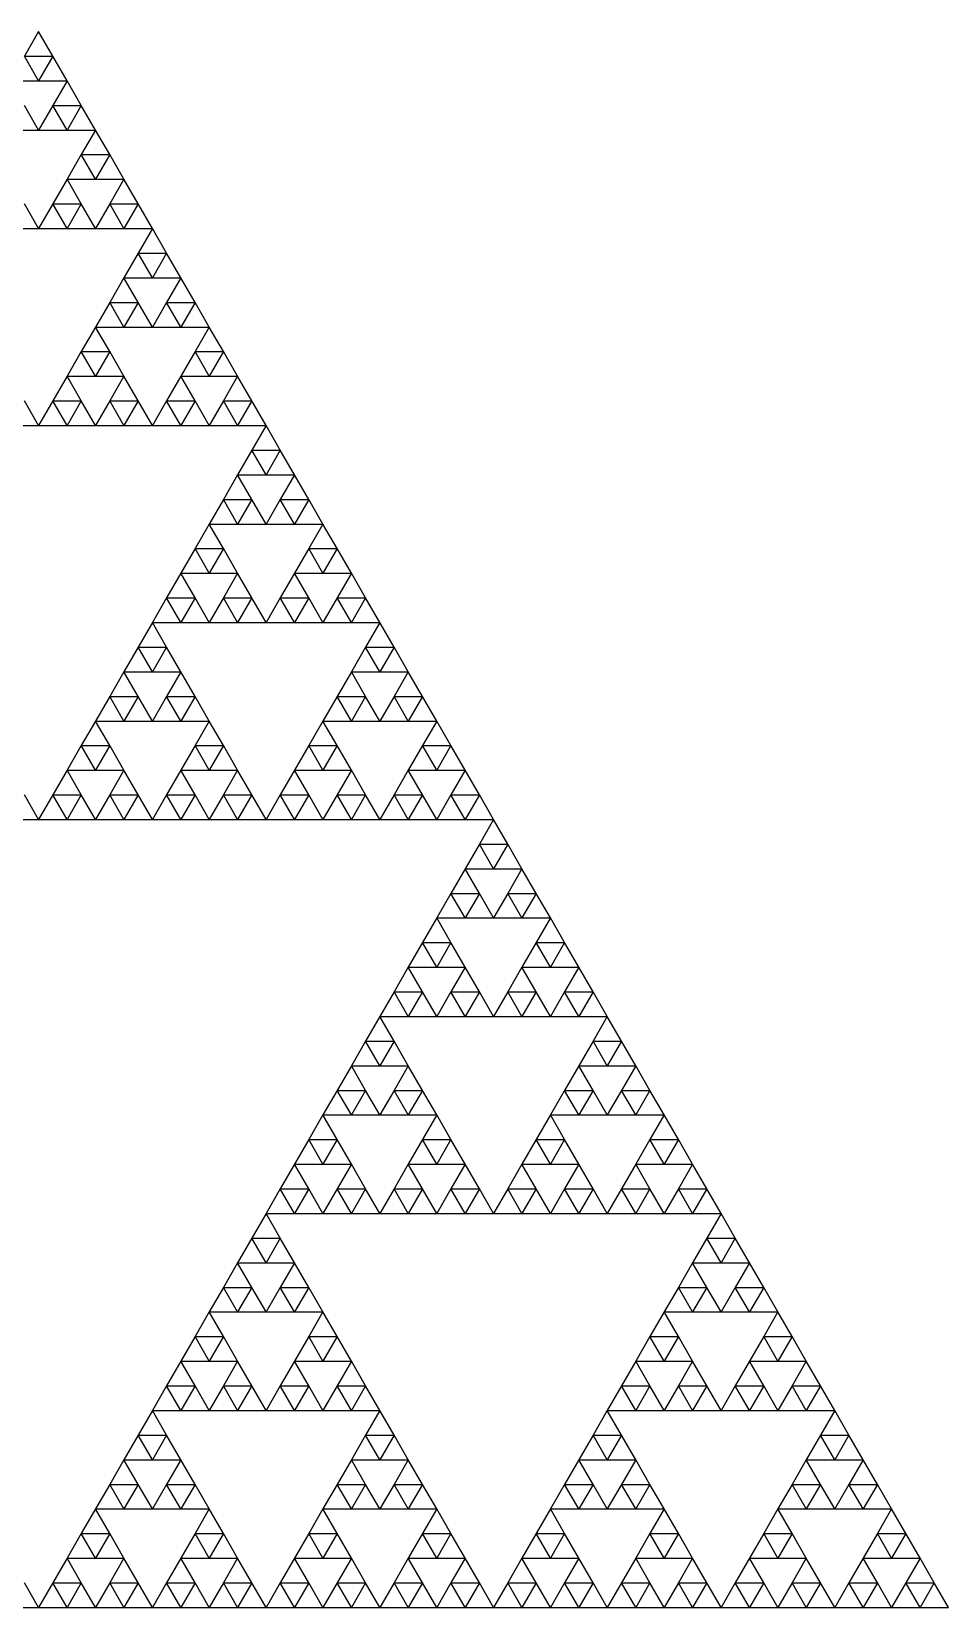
# Model space of a CAD drawing. Header units: metres. Extents: x -50 to 50, y -29 to 58.
# Drawn here: x 24.8 to 50, y -28.87 to 14.43 of the extents above; entities that cross this region are included whole.
import ezdxf

# ---------------------------------------------------------------- set-up
doc = ezdxf.new("R2010")
doc.units = ezdxf.units.M

msp = doc.modelspace()

# ---------------------------------------------------------------- linework, layer by layer
for p, q in [((25, 14.4337), (24.6094, 13.7572)), ((25.3906, 13.7572), (25, 14.4337)), ((25, 13.0806), (24.6094, 13.7572)), ((24.6094, 13.7572), (25.3906, 13.7572)), ((25.3906, 13.7572), (25, 13.0806)), ((25.7812, 13.0806), (25.3906, 13.7572)), ((24.2188, 13.0806), (25, 13.0806)), ((25, 13.0806), (25.7812, 13.0806)), ((25.7812, 13.0806), (25.3906, 12.404)), ((26.1719, 12.404), (25.7812, 13.0806)), ((25, 11.7274), (24.6094, 12.404)), ((25.3906, 12.404), (25, 11.7274)), ((25.7812, 11.7274), (25.3906, 12.404)), ((25.3906, 12.404), (26.1719, 12.404)), ((26.1719, 12.404), (25.7812, 11.7274)), ((26.5625, 11.7274), (26.1719, 12.404)), ((24.2188, 11.7274), (25, 11.7274)), ((25, 11.7274), (25.7812, 11.7274)), ((25.7812, 11.7274), (26.5625, 11.7274)), ((26.5625, 11.7274), (26.1719, 11.0508)), ((26.9531, 11.0508), (26.5625, 11.7274)), ((26.1719, 11.0508), (25.7812, 10.3743)), ((26.5625, 10.3743), (26.1719, 11.0508)), ((26.1719, 11.0508), (26.9531, 11.0508)), ((26.9531, 11.0508), (26.5625, 10.3743)), ((27.3438, 10.3743), (26.9531, 11.0508)), ((25.7812, 10.3742), (25.3906, 9.69767)), ((25.7812, 10.3743), (26.5625, 10.3743)), ((26.1719, 9.69767), (25.7812, 10.3742)), ((26.5625, 10.3743), (27.3438, 10.3743)), ((27.3438, 10.3742), (26.9531, 9.69767)), ((27.7344, 9.69767), (27.3438, 10.3742)), ((25, 9.0211), (24.6094, 9.69767)), ((25.3906, 9.69767), (25, 9.0211)), ((25.7812, 9.0211), (25.3906, 9.69767)), ((25.3906, 9.69767), (26.1719, 9.69767)), ((26.1719, 9.69767), (25.7812, 9.0211)), ((26.5625, 9.0211), (26.1719, 9.69767)), ((26.9531, 9.69767), (26.5625, 9.0211)), ((27.3438, 9.0211), (26.9531, 9.69767)), ((26.9531, 9.69767), (27.7344, 9.69767)), ((27.7344, 9.69767), (27.3438, 9.0211)), ((28.125, 9.0211), (27.7344, 9.69767)), ((24.2188, 9.0211), (25, 9.0211)), ((25, 9.0211), (25.7812, 9.0211)), ((25.7812, 9.0211), (26.5625, 9.0211)), ((26.5625, 9.0211), (27.3438, 9.0211)), ((27.3438, 9.0211), (28.125, 9.0211)), ((28.125, 9.02108), (27.7344, 8.34451)), ((28.5156, 8.34451), (28.125, 9.02108)), ((27.7344, 8.34451), (27.3438, 7.66793)), ((28.125, 7.66793), (27.7344, 8.34451)), ((27.7344, 8.34451), (28.5156, 8.34451)), ((28.5156, 8.34451), (28.125, 7.66793)), ((28.9062, 7.66793), (28.5156, 8.34451)), ((27.3438, 7.66792), (26.9531, 6.99134)), ((27.3438, 7.66793), (28.125, 7.66793)), ((27.7344, 6.99134), (27.3438, 7.66792)), ((28.125, 7.66793), (28.9062, 7.66793)), ((28.9062, 7.66792), (28.5156, 6.99134)), ((29.2969, 6.99134), (28.9062, 7.66792)), ((26.9531, 6.99134), (26.5625, 6.31477)), ((27.3438, 6.31477), (26.9531, 6.99134)), ((26.9531, 6.99134), (27.7344, 6.99134)), ((27.7344, 6.99134), (27.3438, 6.31477)), ((28.125, 6.31477), (27.7344, 6.99134)), ((28.5156, 6.99134), (28.125, 6.31477)), ((28.9062, 6.31477), (28.5156, 6.99134)), ((28.5156, 6.99134), (29.2969, 6.99134)), ((29.2969, 6.99134), (28.9062, 6.31477)), ((29.6875, 6.31477), (29.2969, 6.99134)), ((26.5625, 6.31475), (26.1719, 5.63818)), ((26.5625, 6.31477), (27.3438, 6.31477)), ((26.9531, 5.63818), (26.5625, 6.31475)), ((27.3438, 6.31477), (28.125, 6.31477)), ((28.125, 6.31477), (28.9062, 6.31477)), ((28.9062, 6.31477), (29.6875, 6.31477)), ((29.6875, 6.31475), (29.2969, 5.63818)), ((30.0781, 5.63818), (29.6875, 6.31475)), ((26.1719, 5.63818), (25.7812, 4.9616)), ((26.5625, 4.9616), (26.1719, 5.63818)), ((26.1719, 5.63818), (26.9531, 5.63818)), ((26.9531, 5.63818), (26.5625, 4.9616)), ((27.3438, 4.9616), (26.9531, 5.63818)), ((29.2969, 5.63818), (28.9062, 4.9616)), ((29.6875, 4.9616), (29.2969, 5.63818)), ((29.2969, 5.63818), (30.0781, 5.63818)), ((30.0781, 5.63818), (29.6875, 4.9616)), ((30.4688, 4.9616), (30.0781, 5.63818)), ((25.7812, 4.96159), (25.3906, 4.28501)), ((25.7812, 4.9616), (26.5625, 4.9616)), ((26.1719, 4.28501), (25.7812, 4.96159)), ((26.5625, 4.9616), (27.3438, 4.9616)), ((27.3438, 4.96159), (26.9531, 4.28501)), ((27.7344, 4.28501), (27.3438, 4.96159)), ((28.9062, 4.96159), (28.5156, 4.28501)), ((28.9062, 4.9616), (29.6875, 4.9616)), ((29.2969, 4.28501), (28.9062, 4.96159)), ((29.6875, 4.9616), (30.4688, 4.9616)), ((30.4688, 4.96159), (30.0781, 4.28501)), ((30.8594, 4.28501), (30.4688, 4.96159)), ((25, 3.60844), (24.6094, 4.28501)), ((25.3906, 4.28501), (25, 3.60844)), ((25.7812, 3.60844), (25.3906, 4.28501)), ((25.3906, 4.28501), (26.1719, 4.28501)), ((26.1719, 4.28501), (25.7812, 3.60844)), ((26.5625, 3.60844), (26.1719, 4.28501)), ((26.9531, 4.28501), (26.5625, 3.60844)), ((27.3438, 3.60844), (26.9531, 4.28501)), ((26.9531, 4.28501), (27.7344, 4.28501)), ((27.7344, 4.28501), (27.3438, 3.60844)), ((28.125, 3.60844), (27.7344, 4.28501)), ((28.5156, 4.28501), (28.125, 3.60844)), ((28.9062, 3.60844), (28.5156, 4.28501)), ((28.5156, 4.28501), (29.2969, 4.28501)), ((29.2969, 4.28501), (28.9062, 3.60844)), ((29.6875, 3.60844), (29.2969, 4.28501)), ((30.0781, 4.28501), (29.6875, 3.60844)), ((30.4688, 3.60844), (30.0781, 4.28501)), ((30.0781, 4.28501), (30.8594, 4.28501)), ((30.8594, 4.28501), (30.4688, 3.60844)), ((31.25, 3.60844), (30.8594, 4.28501)), ((24.2188, 3.60844), (25, 3.60844)), ((25, 3.60844), (25.7812, 3.60844)), ((25.7812, 3.60844), (26.5625, 3.60844)), ((26.5625, 3.60844), (27.3438, 3.60844)), ((27.3438, 3.60844), (28.125, 3.60844)), ((28.125, 3.60844), (28.9062, 3.60844)), ((28.9062, 3.60844), (29.6875, 3.60844)), ((29.6875, 3.60844), (30.4688, 3.60844)), ((30.4688, 3.60844), (31.25, 3.60844)), ((31.25, 3.60842), (30.8594, 2.93185)), ((31.6406, 2.93185), (31.25, 3.60842)), ((30.8594, 2.93185), (30.4688, 2.25527)), ((31.25, 2.25527), (30.8594, 2.93185)), ((30.8594, 2.93185), (31.6406, 2.93185)), ((31.6406, 2.93185), (31.25, 2.25527)), ((32.0312, 2.25527), (31.6406, 2.93185)), ((30.4688, 2.25526), (30.0781, 1.57868)), ((30.4688, 2.25527), (31.25, 2.25527)), ((30.8594, 1.57868), (30.4688, 2.25526)), ((31.25, 2.25527), (32.0312, 2.25527)), ((32.0312, 2.25526), (31.6406, 1.57868)), ((32.4219, 1.57868), (32.0312, 2.25526)), ((30.0781, 1.57868), (29.6875, 0.90211)), ((30.4688, 0.90211), (30.0781, 1.57868)), ((30.0781, 1.57868), (30.8594, 1.57868)), ((30.8594, 1.57868), (30.4688, 0.90211)), ((31.25, 0.90211), (30.8594, 1.57868)), ((31.6406, 1.57868), (31.25, 0.90211)), ((32.0312, 0.90211), (31.6406, 1.57868)), ((31.6406, 1.57868), (32.4219, 1.57868)), ((32.4219, 1.57868), (32.0312, 0.90211)), ((32.8125, 0.90211), (32.4219, 1.57868)), ((29.6875, 0.90209), (29.2969, 0.22552)), ((29.6875, 0.90211), (30.4688, 0.90211)), ((30.0781, 0.22552), (29.6875, 0.90209)), ((30.4688, 0.90211), (31.25, 0.90211)), ((31.25, 0.90211), (32.0312, 0.90211)), ((32.0312, 0.90211), (32.8125, 0.90211)), ((32.8125, 0.90209), (32.4219, 0.22552)), ((33.2031, 0.22552), (32.8125, 0.90209)), ((29.2969, 0.22552), (28.9062, -0.45105)), ((29.6875, -0.45105), (29.2969, 0.22552)), ((29.2969, 0.22552), (30.0781, 0.22552)), ((30.0781, 0.22552), (29.6875, -0.45105)), ((30.4688, -0.45105), (30.0781, 0.22552)), ((32.4219, 0.22552), (32.0312, -0.45105)), ((32.8125, -0.45105), (32.4219, 0.22552)), ((32.4219, 0.22552), (33.2031, 0.22552)), ((33.2031, 0.22552), (32.8125, -0.45105)), ((33.5938, -0.45105), (33.2031, 0.22552)), ((28.9062, -0.45107), (28.5156, -1.12765)), ((28.9062, -0.45105), (29.6875, -0.45105)), ((29.2969, -1.12765), (28.9062, -0.45107)), ((29.6875, -0.45105), (30.4688, -0.45105)), ((30.4688, -0.45107), (30.0781, -1.12765)), ((30.8594, -1.12765), (30.4688, -0.45107)), ((32.0312, -0.45107), (31.6406, -1.12765)), ((32.0312, -0.45105), (32.8125, -0.45105)), ((32.4219, -1.12765), (32.0312, -0.45107)), ((32.8125, -0.45105), (33.5938, -0.45105)), ((33.5938, -0.45107), (33.2031, -1.12765)), ((33.9844, -1.12765), (33.5938, -0.45107)), ((28.5156, -1.12765), (28.125, -1.80422)), ((28.9062, -1.80422), (28.5156, -1.12765)), ((28.5156, -1.12765), (29.2969, -1.12765)), ((29.2969, -1.12765), (28.9062, -1.80422)), ((29.6875, -1.80422), (29.2969, -1.12765)), ((30.0781, -1.12765), (29.6875, -1.80422)), ((30.4688, -1.80422), (30.0781, -1.12765)), ((30.0781, -1.12765), (30.8594, -1.12765)), ((30.8594, -1.12765), (30.4688, -1.80422)), ((31.25, -1.80422), (30.8594, -1.12765)), ((31.6406, -1.12765), (31.25, -1.80422)), ((32.0312, -1.80422), (31.6406, -1.12765)), ((31.6406, -1.12765), (32.4219, -1.12765)), ((32.4219, -1.12765), (32.0312, -1.80422)), ((32.8125, -1.80422), (32.4219, -1.12765)), ((33.2031, -1.12765), (32.8125, -1.80422)), ((33.5938, -1.80422), (33.2031, -1.12765)), ((33.2031, -1.12765), (33.9844, -1.12765)), ((33.9844, -1.12765), (33.5938, -1.80422)), ((34.375, -1.80422), (33.9844, -1.12765)), ((28.125, -1.80424), (27.7344, -2.48081)), ((28.125, -1.80422), (28.9062, -1.80422)), ((28.5156, -2.48081), (28.125, -1.80424)), ((28.9062, -1.80422), (29.6875, -1.80422)), ((29.6875, -1.80422), (30.4688, -1.80422)), ((30.4688, -1.80422), (31.25, -1.80422)), ((31.25, -1.80422), (32.0312, -1.80422)), ((32.0312, -1.80422), (32.8125, -1.80422)), ((32.8125, -1.80422), (33.5938, -1.80422)), ((33.5938, -1.80422), (34.375, -1.80422)), ((34.375, -1.80424), (33.9844, -2.48081)), ((34.7656, -2.48081), (34.375, -1.80424)), ((27.7344, -2.48081), (27.3438, -3.15738)), ((28.125, -3.15738), (27.7344, -2.48081)), ((27.7344, -2.48081), (28.5156, -2.48081)), ((28.5156, -2.48081), (28.125, -3.15738)), ((28.9062, -3.15738), (28.5156, -2.48081)), ((33.9844, -2.48081), (33.5938, -3.15738)), ((34.375, -3.15738), (33.9844, -2.48081)), ((33.9844, -2.48081), (34.7656, -2.48081)), ((34.7656, -2.48081), (34.375, -3.15738)), ((35.1562, -3.15738), (34.7656, -2.48081)), ((27.3438, -3.1574), (26.9531, -3.83397)), ((27.3438, -3.15738), (28.125, -3.15738)), ((27.7344, -3.83397), (27.3438, -3.1574)), ((28.125, -3.15738), (28.9062, -3.15738)), ((28.9062, -3.1574), (28.5156, -3.83397)), ((29.2969, -3.83397), (28.9062, -3.1574)), ((33.5938, -3.1574), (33.2031, -3.83397)), ((33.5938, -3.15738), (34.375, -3.15738)), ((33.9844, -3.83397), (33.5938, -3.1574)), ((34.375, -3.15738), (35.1562, -3.15738)), ((35.1562, -3.1574), (34.7656, -3.83397)), ((35.5469, -3.83397), (35.1562, -3.1574)), ((26.9531, -3.83397), (26.5625, -4.51055)), ((27.3438, -4.51055), (26.9531, -3.83397)), ((26.9531, -3.83397), (27.7344, -3.83397)), ((27.7344, -3.83397), (27.3438, -4.51055)), ((28.125, -4.51055), (27.7344, -3.83397)), ((28.5156, -3.83397), (28.125, -4.51055)), ((28.9062, -4.51055), (28.5156, -3.83397)), ((28.5156, -3.83397), (29.2969, -3.83397)), ((29.2969, -3.83397), (28.9062, -4.51055)), ((29.6875, -4.51055), (29.2969, -3.83397)), ((33.2031, -3.83397), (32.8125, -4.51055)), ((33.5938, -4.51055), (33.2031, -3.83397)), ((33.2031, -3.83397), (33.9844, -3.83397)), ((33.9844, -3.83397), (33.5938, -4.51055)), ((34.375, -4.51055), (33.9844, -3.83397)), ((34.7656, -3.83397), (34.375, -4.51055)), ((35.1562, -4.51055), (34.7656, -3.83397)), ((34.7656, -3.83397), (35.5469, -3.83397)), ((35.5469, -3.83397), (35.1562, -4.51055)), ((35.9375, -4.51055), (35.5469, -3.83397)), ((26.5625, -4.51056), (26.1719, -5.18714)), ((26.5625, -4.51055), (27.3438, -4.51055)), ((26.9531, -5.18714), (26.5625, -4.51056)), ((27.3438, -4.51055), (28.125, -4.51055)), ((28.125, -4.51055), (28.9062, -4.51055)), ((28.9062, -4.51055), (29.6875, -4.51055)), ((29.6875, -4.51056), (29.2969, -5.18714)), ((30.0781, -5.18714), (29.6875, -4.51056)), ((32.8125, -4.51056), (32.4219, -5.18714)), ((32.8125, -4.51055), (33.5938, -4.51055)), ((33.2031, -5.18714), (32.8125, -4.51056)), ((33.5938, -4.51055), (34.375, -4.51055)), ((34.375, -4.51055), (35.1562, -4.51055)), ((35.1562, -4.51055), (35.9375, -4.51055)), ((35.9375, -4.51056), (35.5469, -5.18714)), ((36.3281, -5.18714), (35.9375, -4.51056)), ((26.1719, -5.18714), (25.7812, -5.86371)), ((26.5625, -5.86371), (26.1719, -5.18714)), ((26.1719, -5.18714), (26.9531, -5.18714)), ((26.9531, -5.18714), (26.5625, -5.86371)), ((27.3438, -5.86371), (26.9531, -5.18714)), ((29.2969, -5.18714), (28.9062, -5.86371)), ((29.6875, -5.86371), (29.2969, -5.18714)), ((29.2969, -5.18714), (30.0781, -5.18714)), ((30.0781, -5.18714), (29.6875, -5.86371)), ((30.4688, -5.86371), (30.0781, -5.18714)), ((32.4219, -5.18714), (32.0312, -5.86371)), ((32.8125, -5.86371), (32.4219, -5.18714)), ((32.4219, -5.18714), (33.2031, -5.18714)), ((33.2031, -5.18714), (32.8125, -5.86371)), ((33.5938, -5.86371), (33.2031, -5.18714)), ((35.5469, -5.18714), (35.1562, -5.86371)), ((35.9375, -5.86371), (35.5469, -5.18714)), ((35.5469, -5.18714), (36.3281, -5.18714)), ((36.3281, -5.18714), (35.9375, -5.86371)), ((36.7188, -5.86371), (36.3281, -5.18714)), ((25.7812, -5.86373), (25.3906, -6.5403)), ((25.7812, -5.86371), (26.5625, -5.86371)), ((26.1719, -6.5403), (25.7812, -5.86373)), ((26.5625, -5.86371), (27.3438, -5.86371)), ((27.3438, -5.86373), (26.9531, -6.5403)), ((27.7344, -6.5403), (27.3438, -5.86373)), ((28.9062, -5.86373), (28.5156, -6.5403)), ((28.9062, -5.86371), (29.6875, -5.86371)), ((29.2969, -6.5403), (28.9062, -5.86373)), ((29.6875, -5.86371), (30.4688, -5.86371)), ((30.4688, -5.86373), (30.0781, -6.5403)), ((30.8594, -6.5403), (30.4688, -5.86373)), ((32.0312, -5.86373), (31.6406, -6.5403)), ((32.0312, -5.86371), (32.8125, -5.86371)), ((32.4219, -6.5403), (32.0312, -5.86373)), ((32.8125, -5.86371), (33.5938, -5.86371)), ((33.5938, -5.86373), (33.2031, -6.5403)), ((33.9844, -6.5403), (33.5938, -5.86373)), ((35.1562, -5.86373), (34.7656, -6.5403)), ((35.1562, -5.86371), (35.9375, -5.86371)), ((35.5469, -6.5403), (35.1562, -5.86373)), ((35.9375, -5.86371), (36.7188, -5.86371)), ((36.7188, -5.86373), (36.3281, -6.5403)), ((37.1094, -6.5403), (36.7188, -5.86373)), ((25, -7.21688), (24.6094, -6.5403)), ((25.3906, -6.5403), (25, -7.21688)), ((25.7812, -7.21688), (25.3906, -6.5403)), ((25.3906, -6.5403), (26.1719, -6.5403)), ((26.1719, -6.5403), (25.7812, -7.21688)), ((26.5625, -7.21688), (26.1719, -6.5403)), ((26.9531, -6.5403), (26.5625, -7.21688)), ((27.3438, -7.21688), (26.9531, -6.5403)), ((26.9531, -6.5403), (27.7344, -6.5403)), ((27.7344, -6.5403), (27.3438, -7.21688)), ((28.125, -7.21688), (27.7344, -6.5403)), ((28.5156, -6.5403), (28.125, -7.21688)), ((28.9062, -7.21688), (28.5156, -6.5403)), ((28.5156, -6.5403), (29.2969, -6.5403)), ((29.2969, -6.5403), (28.9062, -7.21688)), ((29.6875, -7.21688), (29.2969, -6.5403)), ((30.0781, -6.5403), (29.6875, -7.21688)), ((30.4688, -7.21688), (30.0781, -6.5403)), ((30.0781, -6.5403), (30.8594, -6.5403)), ((30.8594, -6.5403), (30.4688, -7.21688)), ((31.25, -7.21688), (30.8594, -6.5403)), ((31.6406, -6.5403), (31.25, -7.21688)), ((32.0312, -7.21688), (31.6406, -6.5403)), ((31.6406, -6.5403), (32.4219, -6.5403)), ((32.4219, -6.5403), (32.0312, -7.21688)), ((32.8125, -7.21688), (32.4219, -6.5403)), ((33.2031, -6.5403), (32.8125, -7.21688)), ((33.5938, -7.21688), (33.2031, -6.5403)), ((33.2031, -6.5403), (33.9844, -6.5403)), ((33.9844, -6.5403), (33.5938, -7.21688)), ((34.375, -7.21688), (33.9844, -6.5403)), ((34.7656, -6.5403), (34.375, -7.21688)), ((35.1562, -7.21688), (34.7656, -6.5403)), ((34.7656, -6.5403), (35.5469, -6.5403)), ((35.5469, -6.5403), (35.1562, -7.21688)), ((35.9375, -7.21688), (35.5469, -6.5403)), ((36.3281, -6.5403), (35.9375, -7.21688)), ((36.7188, -7.21688), (36.3281, -6.5403)), ((36.3281, -6.5403), (37.1094, -6.5403)), ((37.1094, -6.5403), (36.7188, -7.21688)), ((37.5, -7.21688), (37.1094, -6.5403)), ((24.2188, -7.21688), (25, -7.21688)), ((25, -7.21688), (25.7812, -7.21688)), ((25.7812, -7.21688), (26.5625, -7.21688)), ((26.5625, -7.21688), (27.3438, -7.21688)), ((27.3438, -7.21688), (28.125, -7.21688)), ((28.125, -7.21688), (28.9062, -7.21688)), ((28.9062, -7.21688), (29.6875, -7.21688)), ((29.6875, -7.21688), (30.4688, -7.21688)), ((30.4688, -7.21688), (31.25, -7.21688)), ((31.25, -7.21688), (32.0312, -7.21688)), ((32.0312, -7.21688), (32.8125, -7.21688)), ((32.8125, -7.21688), (33.5938, -7.21688)), ((33.5938, -7.21688), (34.375, -7.21688)), ((34.375, -7.21688), (35.1562, -7.21688)), ((35.1562, -7.21688), (35.9375, -7.21688)), ((35.9375, -7.21688), (36.7188, -7.21688)), ((36.7188, -7.21688), (37.5, -7.21688)), ((37.5, -7.21689), (37.1094, -7.89347)), ((37.8906, -7.89347), (37.5, -7.21689)), ((37.1094, -7.89347), (36.7188, -8.57004)), ((37.5, -8.57004), (37.1094, -7.89347)), ((37.1094, -7.89347), (37.8906, -7.89347)), ((37.8906, -7.89347), (37.5, -8.57004)), ((38.2812, -8.57004), (37.8906, -7.89347)), ((36.7188, -8.57006), (36.3281, -9.24663)), ((36.7188, -8.57004), (37.5, -8.57004)), ((37.1094, -9.24663), (36.7188, -8.57006)), ((37.5, -8.57004), (38.2812, -8.57004)), ((38.2812, -8.57006), (37.8906, -9.24663)), ((38.6719, -9.24663), (38.2812, -8.57006)), ((36.3281, -9.24663), (35.9375, -9.92321)), ((36.7188, -9.92321), (36.3281, -9.24663)), ((36.3281, -9.24663), (37.1094, -9.24663)), ((37.1094, -9.24663), (36.7188, -9.92321)), ((37.5, -9.92321), (37.1094, -9.24663)), ((37.8906, -9.24663), (37.5, -9.92321)), ((38.2812, -9.92321), (37.8906, -9.24663)), ((37.8906, -9.24663), (38.6719, -9.24663)), ((38.6719, -9.24663), (38.2812, -9.92321)), ((39.0625, -9.92321), (38.6719, -9.24663)), ((35.9375, -9.92322), (35.5469, -10.5998)), ((35.9375, -9.92321), (36.7188, -9.92321)), ((36.3281, -10.5998), (35.9375, -9.92322)), ((36.7188, -9.92321), (37.5, -9.92321)), ((37.5, -9.92321), (38.2812, -9.92321)), ((38.2812, -9.92321), (39.0625, -9.92321)), ((39.0625, -9.92322), (38.6719, -10.5998)), ((39.4531, -10.5998), (39.0625, -9.92322)), ((35.5469, -10.5998), (35.1562, -11.2764)), ((35.9375, -11.2764), (35.5469, -10.5998)), ((35.5469, -10.5998), (36.3281, -10.5998)), ((36.3281, -10.5998), (35.9375, -11.2764)), ((36.7188, -11.2764), (36.3281, -10.5998)), ((38.6719, -10.5998), (38.2812, -11.2764)), ((39.0625, -11.2764), (38.6719, -10.5998)), ((38.6719, -10.5998), (39.4531, -10.5998)), ((39.4531, -10.5998), (39.0625, -11.2764)), ((39.8438, -11.2764), (39.4531, -10.5998)), ((35.1562, -11.2764), (34.7656, -11.953)), ((35.5469, -11.953), (35.1562, -11.2764)), ((35.1562, -11.2764), (35.9375, -11.2764)), ((35.9375, -11.2764), (36.7188, -11.2764)), ((36.7188, -11.2764), (36.3281, -11.953)), ((37.1094, -11.953), (36.7188, -11.2764)), ((38.2812, -11.2764), (37.8906, -11.953)), ((38.6719, -11.953), (38.2812, -11.2764)), ((38.2812, -11.2764), (39.0625, -11.2764)), ((39.0625, -11.2764), (39.8438, -11.2764)), ((39.8438, -11.2764), (39.4531, -11.953)), ((40.2344, -11.953), (39.8438, -11.2764)), ((34.7656, -11.953), (34.375, -12.6295)), ((35.1562, -12.6295), (34.7656, -11.953)), ((34.7656, -11.953), (35.5469, -11.953)), ((35.5469, -11.953), (35.1562, -12.6295)), ((35.9375, -12.6295), (35.5469, -11.953)), ((36.3281, -11.953), (35.9375, -12.6295)), ((36.7188, -12.6295), (36.3281, -11.953)), ((36.3281, -11.953), (37.1094, -11.953)), ((37.1094, -11.953), (36.7188, -12.6295)), ((37.5, -12.6295), (37.1094, -11.953)), ((37.8906, -11.953), (37.5, -12.6295)), ((38.2812, -12.6295), (37.8906, -11.953)), ((37.8906, -11.953), (38.6719, -11.953)), ((38.6719, -11.953), (38.2812, -12.6295)), ((39.0625, -12.6295), (38.6719, -11.953)), ((39.4531, -11.953), (39.0625, -12.6295)), ((39.8438, -12.6295), (39.4531, -11.953)), ((39.4531, -11.953), (40.2344, -11.953)), ((40.2344, -11.953), (39.8438, -12.6295)), ((40.625, -12.6295), (40.2344, -11.953)), ((34.375, -12.6296), (33.9844, -13.3061)), ((34.375, -12.6295), (35.1562, -12.6295)), ((34.7656, -13.3061), (34.375, -12.6296)), ((35.1562, -12.6295), (35.9375, -12.6295)), ((35.9375, -12.6295), (36.7188, -12.6295)), ((36.7188, -12.6295), (37.5, -12.6295)), ((37.5, -12.6295), (38.2812, -12.6295)), ((38.2812, -12.6295), (39.0625, -12.6295)), ((39.0625, -12.6295), (39.8438, -12.6295)), ((39.8438, -12.6295), (40.625, -12.6295)), ((40.625, -12.6296), (40.2344, -13.3061)), ((41.0156, -13.3061), (40.625, -12.6296)), ((33.9844, -13.3061), (33.5938, -13.9827)), ((34.375, -13.9827), (33.9844, -13.3061)), ((33.9844, -13.3061), (34.7656, -13.3061)), ((34.7656, -13.3061), (34.375, -13.9827)), ((35.1562, -13.9827), (34.7656, -13.3061)), ((40.2344, -13.3061), (39.8438, -13.9827)), ((40.625, -13.9827), (40.2344, -13.3061)), ((40.2344, -13.3061), (41.0156, -13.3061)), ((41.0156, -13.3061), (40.625, -13.9827)), ((41.4062, -13.9827), (41.0156, -13.3061)), ((33.5938, -13.9827), (33.2031, -14.6593)), ((33.9844, -14.6593), (33.5938, -13.9827)), ((33.5938, -13.9827), (34.375, -13.9827)), ((34.375, -13.9827), (35.1562, -13.9827)), ((35.1562, -13.9827), (34.7656, -14.6593)), ((35.5469, -14.6593), (35.1562, -13.9827)), ((39.8438, -13.9827), (39.4531, -14.6593)), ((40.2344, -14.6593), (39.8438, -13.9827)), ((39.8438, -13.9827), (40.625, -13.9827)), ((40.625, -13.9827), (41.4062, -13.9827)), ((41.4062, -13.9827), (41.0156, -14.6593)), ((41.7969, -14.6593), (41.4062, -13.9827)), ((33.2031, -14.6593), (32.8125, -15.3359)), ((33.5938, -15.3359), (33.2031, -14.6593)), ((33.2031, -14.6593), (33.9844, -14.6593)), ((33.9844, -14.6593), (33.5938, -15.3359)), ((34.375, -15.3359), (33.9844, -14.6593)), ((34.7656, -14.6593), (34.375, -15.3359)), ((35.1562, -15.3359), (34.7656, -14.6593)), ((34.7656, -14.6593), (35.5469, -14.6593)), ((35.5469, -14.6593), (35.1562, -15.3359)), ((35.9375, -15.3359), (35.5469, -14.6593)), ((39.4531, -14.6593), (39.0625, -15.3359)), ((39.8438, -15.3359), (39.4531, -14.6593)), ((39.4531, -14.6593), (40.2344, -14.6593)), ((40.2344, -14.6593), (39.8438, -15.3359)), ((40.625, -15.3359), (40.2344, -14.6593)), ((41.0156, -14.6593), (40.625, -15.3359)), ((41.4062, -15.3359), (41.0156, -14.6593)), ((41.0156, -14.6593), (41.7969, -14.6593)), ((41.7969, -14.6593), (41.4062, -15.3359)), ((42.1875, -15.3359), (41.7969, -14.6593)), ((32.8125, -15.3359), (32.4219, -16.0125)), ((33.2031, -16.0125), (32.8125, -15.3359)), ((32.8125, -15.3359), (33.5938, -15.3359)), ((33.5938, -15.3359), (34.375, -15.3359)), ((34.375, -15.3359), (35.1562, -15.3359)), ((35.1562, -15.3359), (35.9375, -15.3359)), ((35.9375, -15.3359), (35.5469, -16.0125)), ((36.3281, -16.0125), (35.9375, -15.3359)), ((39.0625, -15.3359), (38.6719, -16.0125)), ((39.4531, -16.0125), (39.0625, -15.3359)), ((39.0625, -15.3359), (39.8438, -15.3359)), ((39.8438, -15.3359), (40.625, -15.3359)), ((40.625, -15.3359), (41.4062, -15.3359)), ((41.4062, -15.3359), (42.1875, -15.3359)), ((42.1875, -15.3359), (41.7969, -16.0125)), ((42.5781, -16.0125), (42.1875, -15.3359)), ((32.4219, -16.0125), (32.0312, -16.689)), ((32.8125, -16.689), (32.4219, -16.0125)), ((32.4219, -16.0125), (33.2031, -16.0125)), ((33.2031, -16.0125), (32.8125, -16.689)), ((33.5938, -16.689), (33.2031, -16.0125)), ((35.5469, -16.0125), (35.1562, -16.689)), ((35.9375, -16.689), (35.5469, -16.0125)), ((35.5469, -16.0125), (36.3281, -16.0125)), ((36.3281, -16.0125), (35.9375, -16.689)), ((36.7188, -16.689), (36.3281, -16.0125)), ((38.6719, -16.0125), (38.2812, -16.689)), ((39.0625, -16.689), (38.6719, -16.0125)), ((38.6719, -16.0125), (39.4531, -16.0125)), ((39.4531, -16.0125), (39.0625, -16.689)), ((39.8438, -16.689), (39.4531, -16.0125)), ((41.7969, -16.0125), (41.4062, -16.689)), ((42.1875, -16.689), (41.7969, -16.0125)), ((41.7969, -16.0125), (42.5781, -16.0125)), ((42.5781, -16.0125), (42.1875, -16.689)), ((42.9688, -16.689), (42.5781, -16.0125)), ((32.0312, -16.689), (31.6406, -17.3656)), ((32.4219, -17.3656), (32.0312, -16.689)), ((32.0312, -16.689), (32.8125, -16.689)), ((32.8125, -16.689), (33.5938, -16.689)), ((33.5938, -16.689), (33.2031, -17.3656)), ((33.9844, -17.3656), (33.5938, -16.689)), ((35.1562, -16.689), (34.7656, -17.3656)), ((35.5469, -17.3656), (35.1562, -16.689)), ((35.1562, -16.689), (35.9375, -16.689)), ((35.9375, -16.689), (36.7188, -16.689)), ((36.7188, -16.689), (36.3281, -17.3656)), ((37.1094, -17.3656), (36.7188, -16.689)), ((38.2812, -16.689), (37.8906, -17.3656)), ((38.6719, -17.3656), (38.2812, -16.689)), ((38.2812, -16.689), (39.0625, -16.689)), ((39.0625, -16.689), (39.8438, -16.689)), ((39.8438, -16.689), (39.4531, -17.3656)), ((40.2344, -17.3656), (39.8438, -16.689)), ((41.4062, -16.689), (41.0156, -17.3656)), ((41.7969, -17.3656), (41.4062, -16.689)), ((41.4062, -16.689), (42.1875, -16.689)), ((42.1875, -16.689), (42.9688, -16.689)), ((42.9688, -16.689), (42.5781, -17.3656)), ((43.3594, -17.3656), (42.9688, -16.689)), ((31.6406, -17.3656), (31.25, -18.0422)), ((32.0312, -18.0422), (31.6406, -17.3656)), ((31.6406, -17.3656), (32.4219, -17.3656)), ((32.4219, -17.3656), (32.0312, -18.0422)), ((32.8125, -18.0422), (32.4219, -17.3656)), ((33.2031, -17.3656), (32.8125, -18.0422)), ((33.5938, -18.0422), (33.2031, -17.3656)), ((33.2031, -17.3656), (33.9844, -17.3656)), ((33.9844, -17.3656), (33.5938, -18.0422)), ((34.375, -18.0422), (33.9844, -17.3656)), ((34.7656, -17.3656), (34.375, -18.0422)), ((35.1562, -18.0422), (34.7656, -17.3656)), ((34.7656, -17.3656), (35.5469, -17.3656)), ((35.5469, -17.3656), (35.1562, -18.0422)), ((35.9375, -18.0422), (35.5469, -17.3656)), ((36.3281, -17.3656), (35.9375, -18.0422)), ((36.7188, -18.0422), (36.3281, -17.3656)), ((36.3281, -17.3656), (37.1094, -17.3656)), ((37.1094, -17.3656), (36.7188, -18.0422)), ((37.5, -18.0422), (37.1094, -17.3656)), ((37.8906, -17.3656), (37.5, -18.0422)), ((38.2812, -18.0422), (37.8906, -17.3656)), ((37.8906, -17.3656), (38.6719, -17.3656)), ((38.6719, -17.3656), (38.2812, -18.0422)), ((39.0625, -18.0422), (38.6719, -17.3656)), ((39.4531, -17.3656), (39.0625, -18.0422)), ((39.8438, -18.0422), (39.4531, -17.3656)), ((39.4531, -17.3656), (40.2344, -17.3656)), ((40.2344, -17.3656), (39.8438, -18.0422)), ((40.625, -18.0422), (40.2344, -17.3656)), ((41.0156, -17.3656), (40.625, -18.0422)), ((41.4062, -18.0422), (41.0156, -17.3656)), ((41.0156, -17.3656), (41.7969, -17.3656)), ((41.7969, -17.3656), (41.4062, -18.0422)), ((42.1875, -18.0422), (41.7969, -17.3656)), ((42.5781, -17.3656), (42.1875, -18.0422)), ((42.9688, -18.0422), (42.5781, -17.3656)), ((42.5781, -17.3656), (43.3594, -17.3656)), ((43.3594, -17.3656), (42.9688, -18.0422)), ((43.75, -18.0422), (43.3594, -17.3656)), ((31.25, -18.0422), (30.8594, -18.7188)), ((31.6406, -18.7188), (31.25, -18.0422)), ((31.25, -18.0422), (32.0312, -18.0422)), ((32.0312, -18.0422), (32.8125, -18.0422)), ((32.8125, -18.0422), (33.5938, -18.0422)), ((33.5938, -18.0422), (34.375, -18.0422)), ((34.375, -18.0422), (35.1562, -18.0422)), ((35.1562, -18.0422), (35.9375, -18.0422)), ((35.9375, -18.0422), (36.7188, -18.0422)), ((36.7188, -18.0422), (37.5, -18.0422)), ((37.5, -18.0422), (38.2812, -18.0422)), ((38.2812, -18.0422), (39.0625, -18.0422)), ((39.0625, -18.0422), (39.8438, -18.0422)), ((39.8438, -18.0422), (40.625, -18.0422)), ((40.625, -18.0422), (41.4062, -18.0422)), ((41.4062, -18.0422), (42.1875, -18.0422)), ((42.1875, -18.0422), (42.9688, -18.0422)), ((42.9688, -18.0422), (43.75, -18.0422)), ((43.75, -18.0422), (43.3594, -18.7188)), ((44.1406, -18.7188), (43.75, -18.0422)), ((30.8594, -18.7188), (30.4688, -19.3954)), ((31.25, -19.3954), (30.8594, -18.7188)), ((30.8594, -18.7188), (31.6406, -18.7188)), ((31.6406, -18.7188), (31.25, -19.3954)), ((32.0312, -19.3954), (31.6406, -18.7188)), ((43.3594, -18.7188), (42.9688, -19.3954)), ((43.75, -19.3954), (43.3594, -18.7188)), ((43.3594, -18.7188), (44.1406, -18.7188)), ((44.1406, -18.7188), (43.75, -19.3954)), ((44.5312, -19.3954), (44.1406, -18.7188)), ((30.4688, -19.3954), (30.0781, -20.072)), ((30.8594, -20.072), (30.4688, -19.3954)), ((30.4688, -19.3954), (31.25, -19.3954)), ((31.25, -19.3954), (32.0312, -19.3954)), ((32.0312, -19.3954), (31.6406, -20.072)), ((32.4219, -20.072), (32.0312, -19.3954)), ((42.9688, -19.3954), (42.5781, -20.072)), ((43.3594, -20.072), (42.9688, -19.3954)), ((42.9688, -19.3954), (43.75, -19.3954)), ((43.75, -19.3954), (44.5312, -19.3954)), ((44.5312, -19.3954), (44.1406, -20.072)), ((44.9219, -20.072), (44.5312, -19.3954)), ((30.0781, -20.072), (29.6875, -20.7485)), ((30.4688, -20.7485), (30.0781, -20.072)), ((30.0781, -20.072), (30.8594, -20.072)), ((30.8594, -20.072), (30.4688, -20.7485)), ((31.25, -20.7485), (30.8594, -20.072)), ((31.6406, -20.072), (31.25, -20.7485)), ((32.0312, -20.7485), (31.6406, -20.072)), ((31.6406, -20.072), (32.4219, -20.072)), ((32.4219, -20.072), (32.0312, -20.7485)), ((32.8125, -20.7485), (32.4219, -20.072)), ((42.5781, -20.072), (42.1875, -20.7485)), ((42.9688, -20.7485), (42.5781, -20.072)), ((42.5781, -20.072), (43.3594, -20.072)), ((43.3594, -20.072), (42.9688, -20.7485)), ((43.75, -20.7485), (43.3594, -20.072)), ((44.1406, -20.072), (43.75, -20.7485)), ((44.5312, -20.7485), (44.1406, -20.072)), ((44.1406, -20.072), (44.9219, -20.072)), ((44.9219, -20.072), (44.5312, -20.7485)), ((45.3125, -20.7485), (44.9219, -20.072)), ((29.6875, -20.7485), (29.2969, -21.4251)), ((30.0781, -21.4251), (29.6875, -20.7485)), ((29.6875, -20.7485), (30.4688, -20.7485)), ((30.4688, -20.7485), (31.25, -20.7485)), ((31.25, -20.7485), (32.0312, -20.7485)), ((32.0312, -20.7485), (32.8125, -20.7485)), ((32.8125, -20.7485), (32.4219, -21.4251)), ((33.2031, -21.4251), (32.8125, -20.7485)), ((42.1875, -20.7485), (41.7969, -21.4251)), ((42.5781, -21.4251), (42.1875, -20.7485)), ((42.1875, -20.7485), (42.9688, -20.7485)), ((42.9688, -20.7485), (43.75, -20.7485)), ((43.75, -20.7485), (44.5312, -20.7485)), ((44.5312, -20.7485), (45.3125, -20.7485)), ((45.3125, -20.7485), (44.9219, -21.4251)), ((45.7031, -21.4251), (45.3125, -20.7485)), ((29.2969, -21.4251), (28.9062, -22.1017)), ((29.6875, -22.1017), (29.2969, -21.4251)), ((29.2969, -21.4251), (30.0781, -21.4251)), ((30.0781, -21.4251), (29.6875, -22.1017)), ((30.4688, -22.1017), (30.0781, -21.4251)), ((32.4219, -21.4251), (32.0312, -22.1017)), ((32.8125, -22.1017), (32.4219, -21.4251)), ((32.4219, -21.4251), (33.2031, -21.4251)), ((33.2031, -21.4251), (32.8125, -22.1017)), ((33.5938, -22.1017), (33.2031, -21.4251)), ((41.7969, -21.4251), (41.4062, -22.1017)), ((42.1875, -22.1017), (41.7969, -21.4251)), ((41.7969, -21.4251), (42.5781, -21.4251)), ((42.5781, -21.4251), (42.1875, -22.1017)), ((42.9688, -22.1017), (42.5781, -21.4251)), ((44.9219, -21.4251), (44.5312, -22.1017)), ((45.3125, -22.1017), (44.9219, -21.4251)), ((44.9219, -21.4251), (45.7031, -21.4251)), ((45.7031, -21.4251), (45.3125, -22.1017)), ((46.0938, -22.1017), (45.7031, -21.4251)), ((28.9062, -22.1017), (28.5156, -22.7783)), ((29.2969, -22.7783), (28.9062, -22.1017)), ((28.9062, -22.1017), (29.6875, -22.1017)), ((29.6875, -22.1017), (30.4688, -22.1017)), ((30.4688, -22.1017), (30.0781, -22.7783)), ((30.8594, -22.7783), (30.4688, -22.1017)), ((32.0312, -22.1017), (31.6406, -22.7783)), ((32.4219, -22.7783), (32.0312, -22.1017)), ((32.0312, -22.1017), (32.8125, -22.1017)), ((32.8125, -22.1017), (33.5938, -22.1017)), ((33.5938, -22.1017), (33.2031, -22.7783)), ((33.9844, -22.7783), (33.5938, -22.1017)), ((41.4062, -22.1017), (41.0156, -22.7783)), ((41.7969, -22.7783), (41.4062, -22.1017)), ((41.4062, -22.1017), (42.1875, -22.1017)), ((42.1875, -22.1017), (42.9688, -22.1017)), ((42.9688, -22.1017), (42.5781, -22.7783)), ((43.3594, -22.7783), (42.9688, -22.1017)), ((44.5312, -22.1017), (44.1406, -22.7783)), ((44.9219, -22.7783), (44.5312, -22.1017)), ((44.5312, -22.1017), (45.3125, -22.1017)), ((45.3125, -22.1017), (46.0938, -22.1017)), ((46.0938, -22.1017), (45.7031, -22.7783)), ((46.4844, -22.7783), (46.0938, -22.1017)), ((28.5156, -22.7783), (28.125, -23.4549)), ((28.9062, -23.4549), (28.5156, -22.7783)), ((28.5156, -22.7783), (29.2969, -22.7783)), ((29.2969, -22.7783), (28.9062, -23.4549)), ((29.6875, -23.4549), (29.2969, -22.7783)), ((30.0781, -22.7783), (29.6875, -23.4549)), ((30.4688, -23.4549), (30.0781, -22.7783)), ((30.0781, -22.7783), (30.8594, -22.7783)), ((30.8594, -22.7783), (30.4688, -23.4549)), ((31.25, -23.4549), (30.8594, -22.7783)), ((31.6406, -22.7783), (31.25, -23.4549)), ((32.0312, -23.4549), (31.6406, -22.7783)), ((31.6406, -22.7783), (32.4219, -22.7783)), ((32.4219, -22.7783), (32.0312, -23.4549)), ((32.8125, -23.4549), (32.4219, -22.7783)), ((33.2031, -22.7783), (32.8125, -23.4549)), ((33.5938, -23.4549), (33.2031, -22.7783)), ((33.2031, -22.7783), (33.9844, -22.7783)), ((33.9844, -22.7783), (33.5938, -23.4549)), ((34.375, -23.4549), (33.9844, -22.7783)), ((41.0156, -22.7783), (40.625, -23.4549)), ((41.4062, -23.4549), (41.0156, -22.7783)), ((41.0156, -22.7783), (41.7969, -22.7783)), ((41.7969, -22.7783), (41.4062, -23.4549)), ((42.1875, -23.4549), (41.7969, -22.7783)), ((42.5781, -22.7783), (42.1875, -23.4549)), ((42.9688, -23.4549), (42.5781, -22.7783)), ((42.5781, -22.7783), (43.3594, -22.7783)), ((43.3594, -22.7783), (42.9688, -23.4549)), ((43.75, -23.4549), (43.3594, -22.7783)), ((44.1406, -22.7783), (43.75, -23.4549)), ((44.5312, -23.4549), (44.1406, -22.7783)), ((44.1406, -22.7783), (44.9219, -22.7783)), ((44.9219, -22.7783), (44.5312, -23.4549)), ((45.3125, -23.4549), (44.9219, -22.7783)), ((45.7031, -22.7783), (45.3125, -23.4549)), ((46.0938, -23.4549), (45.7031, -22.7783)), ((45.7031, -22.7783), (46.4844, -22.7783)), ((46.4844, -22.7783), (46.0938, -23.4549)), ((46.875, -23.4549), (46.4844, -22.7783)), ((28.125, -23.4549), (27.7344, -24.1314)), ((28.5156, -24.1314), (28.125, -23.4549)), ((28.125, -23.4549), (28.9062, -23.4549)), ((28.9062, -23.4549), (29.6875, -23.4549)), ((29.6875, -23.4549), (30.4688, -23.4549)), ((30.4688, -23.4549), (31.25, -23.4549)), ((31.25, -23.4549), (32.0312, -23.4549)), ((32.0312, -23.4549), (32.8125, -23.4549)), ((32.8125, -23.4549), (33.5938, -23.4549)), ((33.5938, -23.4549), (34.375, -23.4549)), ((34.375, -23.4549), (33.9844, -24.1314)), ((34.7656, -24.1314), (34.375, -23.4549)), ((40.625, -23.4549), (40.2344, -24.1314)), ((41.0156, -24.1314), (40.625, -23.4549)), ((40.625, -23.4549), (41.4062, -23.4549)), ((41.4062, -23.4549), (42.1875, -23.4549)), ((42.1875, -23.4549), (42.9688, -23.4549)), ((42.9688, -23.4549), (43.75, -23.4549)), ((43.75, -23.4549), (44.5312, -23.4549)), ((44.5312, -23.4549), (45.3125, -23.4549)), ((45.3125, -23.4549), (46.0938, -23.4549)), ((46.0938, -23.4549), (46.875, -23.4549)), ((46.875, -23.4549), (46.4844, -24.1314)), ((47.2656, -24.1314), (46.875, -23.4549)), ((27.7344, -24.1314), (27.3438, -24.808)), ((28.125, -24.808), (27.7344, -24.1314)), ((27.7344, -24.1314), (28.5156, -24.1314)), ((28.5156, -24.1314), (28.125, -24.808)), ((28.9062, -24.808), (28.5156, -24.1314)), ((33.9844, -24.1314), (33.5938, -24.808)), ((34.375, -24.808), (33.9844, -24.1314)), ((33.9844, -24.1314), (34.7656, -24.1314)), ((34.7656, -24.1314), (34.375, -24.808)), ((35.1562, -24.808), (34.7656, -24.1314)), ((40.2344, -24.1314), (39.8438, -24.808)), ((40.625, -24.808), (40.2344, -24.1314)), ((40.2344, -24.1314), (41.0156, -24.1314)), ((41.0156, -24.1314), (40.625, -24.808)), ((41.4062, -24.808), (41.0156, -24.1314)), ((46.4844, -24.1314), (46.0938, -24.808)), ((46.875, -24.808), (46.4844, -24.1314)), ((46.4844, -24.1314), (47.2656, -24.1314)), ((47.2656, -24.1314), (46.875, -24.808)), ((47.6562, -24.808), (47.2656, -24.1314)), ((27.3438, -24.808), (26.9531, -25.4846)), ((27.7344, -25.4846), (27.3438, -24.808)), ((27.3438, -24.808), (28.125, -24.808)), ((28.125, -24.808), (28.9062, -24.808)), ((28.9062, -24.808), (28.5156, -25.4846)), ((29.2969, -25.4846), (28.9062, -24.808)), ((33.5938, -24.808), (33.2031, -25.4846)), ((33.9844, -25.4846), (33.5938, -24.808)), ((33.5938, -24.808), (34.375, -24.808)), ((34.375, -24.808), (35.1562, -24.808)), ((35.1562, -24.808), (34.7656, -25.4846)), ((35.5469, -25.4846), (35.1562, -24.808)), ((39.8438, -24.808), (39.4531, -25.4846)), ((40.2344, -25.4846), (39.8438, -24.808)), ((39.8438, -24.808), (40.625, -24.808)), ((40.625, -24.808), (41.4062, -24.808)), ((41.4062, -24.808), (41.0156, -25.4846)), ((41.7969, -25.4846), (41.4062, -24.808)), ((46.0938, -24.808), (45.7031, -25.4846)), ((46.4844, -25.4846), (46.0938, -24.808)), ((46.0938, -24.808), (46.875, -24.808)), ((46.875, -24.808), (47.6562, -24.808)), ((47.6562, -24.808), (47.2656, -25.4846)), ((48.0469, -25.4846), (47.6562, -24.808)), ((26.9531, -25.4846), (26.5625, -26.1612)), ((27.3438, -26.1612), (26.9531, -25.4846)), ((26.9531, -25.4846), (27.7344, -25.4846)), ((27.7344, -25.4846), (27.3438, -26.1612)), ((28.125, -26.1612), (27.7344, -25.4846)), ((28.5156, -25.4846), (28.125, -26.1612)), ((28.9062, -26.1612), (28.5156, -25.4846)), ((28.5156, -25.4846), (29.2969, -25.4846)), ((29.2969, -25.4846), (28.9062, -26.1612)), ((29.6875, -26.1612), (29.2969, -25.4846)), ((33.2031, -25.4846), (32.8125, -26.1612)), ((33.5938, -26.1612), (33.2031, -25.4846)), ((33.2031, -25.4846), (33.9844, -25.4846)), ((33.9844, -25.4846), (33.5938, -26.1612)), ((34.375, -26.1612), (33.9844, -25.4846)), ((34.7656, -25.4846), (34.375, -26.1612)), ((35.1562, -26.1612), (34.7656, -25.4846)), ((34.7656, -25.4846), (35.5469, -25.4846)), ((35.5469, -25.4846), (35.1562, -26.1612)), ((35.9375, -26.1612), (35.5469, -25.4846)), ((39.4531, -25.4846), (39.0625, -26.1612)), ((39.8438, -26.1612), (39.4531, -25.4846)), ((39.4531, -25.4846), (40.2344, -25.4846)), ((40.2344, -25.4846), (39.8438, -26.1612)), ((40.625, -26.1612), (40.2344, -25.4846)), ((41.0156, -25.4846), (40.625, -26.1612)), ((41.4062, -26.1612), (41.0156, -25.4846)), ((41.0156, -25.4846), (41.7969, -25.4846)), ((41.7969, -25.4846), (41.4062, -26.1612)), ((42.1875, -26.1612), (41.7969, -25.4846)), ((45.7031, -25.4846), (45.3125, -26.1612)), ((46.0938, -26.1612), (45.7031, -25.4846)), ((45.7031, -25.4846), (46.4844, -25.4846)), ((46.4844, -25.4846), (46.0938, -26.1612)), ((46.875, -26.1612), (46.4844, -25.4846)), ((47.2656, -25.4846), (46.875, -26.1612)), ((47.6562, -26.1612), (47.2656, -25.4846)), ((47.2656, -25.4846), (48.0469, -25.4846)), ((48.0469, -25.4846), (47.6562, -26.1612)), ((48.4375, -26.1612), (48.0469, -25.4846)), ((26.5625, -26.1612), (26.1719, -26.8378)), ((26.9531, -26.8378), (26.5625, -26.1612)), ((26.5625, -26.1612), (27.3438, -26.1612)), ((27.3438, -26.1612), (28.125, -26.1612)), ((28.125, -26.1612), (28.9062, -26.1612)), ((28.9062, -26.1612), (29.6875, -26.1612)), ((29.6875, -26.1612), (29.2969, -26.8378)), ((30.0781, -26.8378), (29.6875, -26.1612)), ((32.8125, -26.1612), (32.4219, -26.8378)), ((33.2031, -26.8378), (32.8125, -26.1612)), ((32.8125, -26.1612), (33.5938, -26.1612)), ((33.5938, -26.1612), (34.375, -26.1612)), ((34.375, -26.1612), (35.1562, -26.1612)), ((35.1562, -26.1612), (35.9375, -26.1612)), ((35.9375, -26.1612), (35.5469, -26.8378)), ((36.3281, -26.8378), (35.9375, -26.1612)), ((39.0625, -26.1612), (38.6719, -26.8378)), ((39.4531, -26.8378), (39.0625, -26.1612)), ((39.0625, -26.1612), (39.8438, -26.1612)), ((39.8438, -26.1612), (40.625, -26.1612)), ((40.625, -26.1612), (41.4062, -26.1612)), ((41.4062, -26.1612), (42.1875, -26.1612)), ((42.1875, -26.1612), (41.7969, -26.8378)), ((42.5781, -26.8378), (42.1875, -26.1612)), ((45.3125, -26.1612), (44.9219, -26.8378)), ((45.7031, -26.8378), (45.3125, -26.1612)), ((45.3125, -26.1612), (46.0938, -26.1612)), ((46.0938, -26.1612), (46.875, -26.1612)), ((46.875, -26.1612), (47.6562, -26.1612)), ((47.6562, -26.1612), (48.4375, -26.1612)), ((48.4375, -26.1612), (48.0469, -26.8378)), ((48.8281, -26.8378), (48.4375, -26.1612)), ((26.1719, -26.8378), (25.7812, -27.5143)), ((26.5625, -27.5143), (26.1719, -26.8378)), ((26.1719, -26.8378), (26.9531, -26.8378)), ((26.9531, -26.8378), (26.5625, -27.5143)), ((27.3438, -27.5143), (26.9531, -26.8378)), ((29.2969, -26.8378), (28.9062, -27.5143)), ((29.6875, -27.5143), (29.2969, -26.8378)), ((29.2969, -26.8378), (30.0781, -26.8378)), ((30.0781, -26.8378), (29.6875, -27.5143)), ((30.4688, -27.5143), (30.0781, -26.8378)), ((32.4219, -26.8378), (32.0312, -27.5143)), ((32.8125, -27.5143), (32.4219, -26.8378)), ((32.4219, -26.8378), (33.2031, -26.8378)), ((33.2031, -26.8378), (32.8125, -27.5143)), ((33.5938, -27.5143), (33.2031, -26.8378)), ((35.5469, -26.8378), (35.1562, -27.5143)), ((35.9375, -27.5143), (35.5469, -26.8378)), ((35.5469, -26.8378), (36.3281, -26.8378)), ((36.3281, -26.8378), (35.9375, -27.5143)), ((36.7188, -27.5143), (36.3281, -26.8378)), ((38.6719, -26.8378), (38.2812, -27.5143)), ((39.0625, -27.5143), (38.6719, -26.8378)), ((38.6719, -26.8378), (39.4531, -26.8378)), ((39.4531, -26.8378), (39.0625, -27.5143)), ((39.8438, -27.5143), (39.4531, -26.8378)), ((41.7969, -26.8378), (41.4062, -27.5143)), ((42.1875, -27.5143), (41.7969, -26.8378)), ((41.7969, -26.8378), (42.5781, -26.8378)), ((42.5781, -26.8378), (42.1875, -27.5143)), ((42.9688, -27.5143), (42.5781, -26.8378)), ((44.9219, -26.8378), (44.5312, -27.5143)), ((45.3125, -27.5143), (44.9219, -26.8378)), ((44.9219, -26.8378), (45.7031, -26.8378)), ((45.7031, -26.8378), (45.3125, -27.5143)), ((46.0938, -27.5143), (45.7031, -26.8378)), ((48.0469, -26.8378), (47.6562, -27.5143)), ((48.4375, -27.5143), (48.0469, -26.8378)), ((48.0469, -26.8378), (48.8281, -26.8378)), ((48.8281, -26.8378), (48.4375, -27.5143)), ((49.2188, -27.5143), (48.8281, -26.8378)), ((25.7812, -27.5144), (25.3906, -28.1909)), ((25.7812, -27.5143), (26.5625, -27.5143)), ((26.1719, -28.1909), (25.7812, -27.5144)), ((26.5625, -27.5143), (27.3438, -27.5143)), ((27.3438, -27.5144), (26.9531, -28.1909)), ((27.7344, -28.1909), (27.3438, -27.5144)), ((28.9062, -27.5144), (28.5156, -28.1909)), ((28.9062, -27.5143), (29.6875, -27.5143)), ((29.2969, -28.1909), (28.9062, -27.5144)), ((29.6875, -27.5143), (30.4688, -27.5143)), ((30.4688, -27.5144), (30.0781, -28.1909)), ((30.8594, -28.1909), (30.4688, -27.5144)), ((32.0312, -27.5144), (31.6406, -28.1909)), ((32.0312, -27.5143), (32.8125, -27.5143)), ((32.4219, -28.1909), (32.0312, -27.5144)), ((32.8125, -27.5143), (33.5938, -27.5143)), ((33.5938, -27.5144), (33.2031, -28.1909)), ((33.9844, -28.1909), (33.5938, -27.5144)), ((35.1562, -27.5144), (34.7656, -28.1909)), ((35.1562, -27.5143), (35.9375, -27.5143)), ((35.5469, -28.1909), (35.1562, -27.5144)), ((35.9375, -27.5143), (36.7188, -27.5143)), ((36.7188, -27.5144), (36.3281, -28.1909)), ((37.1094, -28.1909), (36.7188, -27.5144)), ((38.2812, -27.5144), (37.8906, -28.1909)), ((38.2812, -27.5143), (39.0625, -27.5143)), ((38.6719, -28.1909), (38.2812, -27.5144)), ((39.0625, -27.5143), (39.8438, -27.5143)), ((39.8438, -27.5144), (39.4531, -28.1909)), ((40.2344, -28.1909), (39.8438, -27.5144)), ((41.4062, -27.5144), (41.0156, -28.1909)), ((41.4062, -27.5143), (42.1875, -27.5143)), ((41.7969, -28.1909), (41.4062, -27.5144)), ((42.1875, -27.5143), (42.9688, -27.5143)), ((42.9688, -27.5144), (42.5781, -28.1909)), ((43.3594, -28.1909), (42.9688, -27.5144)), ((44.5312, -27.5144), (44.1406, -28.1909)), ((44.5312, -27.5143), (45.3125, -27.5143)), ((44.9219, -28.1909), (44.5312, -27.5144)), ((45.3125, -27.5143), (46.0938, -27.5143)), ((46.0938, -27.5144), (45.7031, -28.1909)), ((46.4844, -28.1909), (46.0938, -27.5144)), ((47.6562, -27.5144), (47.2656, -28.1909)), ((47.6562, -27.5143), (48.4375, -27.5143)), ((48.0469, -28.1909), (47.6562, -27.5144)), ((48.4375, -27.5143), (49.2188, -27.5143)), ((49.2188, -27.5144), (48.8281, -28.1909)), ((49.6094, -28.1909), (49.2188, -27.5144)), ((25, -28.8675), (24.6094, -28.1909)), ((25.3906, -28.1909), (25, -28.8675)), ((25.7812, -28.8675), (25.3906, -28.1909)), ((25.3906, -28.1909), (26.1719, -28.1909)), ((26.1719, -28.1909), (25.7812, -28.8675)), ((26.5625, -28.8675), (26.1719, -28.1909)), ((26.9531, -28.1909), (26.5625, -28.8675)), ((27.3438, -28.8675), (26.9531, -28.1909)), ((26.9531, -28.1909), (27.7344, -28.1909)), ((27.7344, -28.1909), (27.3438, -28.8675)), ((28.125, -28.8675), (27.7344, -28.1909)), ((28.5156, -28.1909), (28.125, -28.8675)), ((28.9062, -28.8675), (28.5156, -28.1909)), ((28.5156, -28.1909), (29.2969, -28.1909)), ((29.2969, -28.1909), (28.9062, -28.8675)), ((29.6875, -28.8675), (29.2969, -28.1909)), ((30.0781, -28.1909), (29.6875, -28.8675)), ((30.4688, -28.8675), (30.0781, -28.1909)), ((30.0781, -28.1909), (30.8594, -28.1909)), ((30.8594, -28.1909), (30.4688, -28.8675)), ((31.25, -28.8675), (30.8594, -28.1909)), ((31.6406, -28.1909), (31.25, -28.8675)), ((32.0312, -28.8675), (31.6406, -28.1909)), ((31.6406, -28.1909), (32.4219, -28.1909)), ((32.4219, -28.1909), (32.0312, -28.8675)), ((32.8125, -28.8675), (32.4219, -28.1909)), ((33.2031, -28.1909), (32.8125, -28.8675)), ((33.5938, -28.8675), (33.2031, -28.1909)), ((33.2031, -28.1909), (33.9844, -28.1909)), ((33.9844, -28.1909), (33.5938, -28.8675)), ((34.375, -28.8675), (33.9844, -28.1909)), ((34.7656, -28.1909), (34.375, -28.8675)), ((35.1562, -28.8675), (34.7656, -28.1909)), ((34.7656, -28.1909), (35.5469, -28.1909)), ((35.5469, -28.1909), (35.1562, -28.8675)), ((35.9375, -28.8675), (35.5469, -28.1909)), ((36.3281, -28.1909), (35.9375, -28.8675)), ((36.7188, -28.8675), (36.3281, -28.1909)), ((36.3281, -28.1909), (37.1094, -28.1909)), ((37.1094, -28.1909), (36.7188, -28.8675)), ((37.5, -28.8675), (37.1094, -28.1909)), ((37.8906, -28.1909), (37.5, -28.8675)), ((38.2812, -28.8675), (37.8906, -28.1909)), ((37.8906, -28.1909), (38.6719, -28.1909)), ((38.6719, -28.1909), (38.2812, -28.8675)), ((39.0625, -28.8675), (38.6719, -28.1909)), ((39.4531, -28.1909), (39.0625, -28.8675)), ((39.8438, -28.8675), (39.4531, -28.1909)), ((39.4531, -28.1909), (40.2344, -28.1909)), ((40.2344, -28.1909), (39.8438, -28.8675)), ((40.625, -28.8675), (40.2344, -28.1909)), ((41.0156, -28.1909), (40.625, -28.8675)), ((41.4062, -28.8675), (41.0156, -28.1909)), ((41.0156, -28.1909), (41.7969, -28.1909)), ((41.7969, -28.1909), (41.4062, -28.8675)), ((42.1875, -28.8675), (41.7969, -28.1909)), ((42.5781, -28.1909), (42.1875, -28.8675)), ((42.9688, -28.8675), (42.5781, -28.1909)), ((42.5781, -28.1909), (43.3594, -28.1909)), ((43.3594, -28.1909), (42.9688, -28.8675)), ((43.75, -28.8675), (43.3594, -28.1909)), ((44.1406, -28.1909), (43.75, -28.8675)), ((44.5312, -28.8675), (44.1406, -28.1909)), ((44.1406, -28.1909), (44.9219, -28.1909)), ((44.9219, -28.1909), (44.5312, -28.8675)), ((45.3125, -28.8675), (44.9219, -28.1909)), ((45.7031, -28.1909), (45.3125, -28.8675)), ((46.0938, -28.8675), (45.7031, -28.1909)), ((45.7031, -28.1909), (46.4844, -28.1909)), ((46.4844, -28.1909), (46.0938, -28.8675)), ((46.875, -28.8675), (46.4844, -28.1909)), ((47.2656, -28.1909), (46.875, -28.8675)), ((47.6562, -28.8675), (47.2656, -28.1909)), ((47.2656, -28.1909), (48.0469, -28.1909)), ((48.0469, -28.1909), (47.6562, -28.8675)), ((48.4375, -28.8675), (48.0469, -28.1909)), ((48.8281, -28.1909), (48.4375, -28.8675)), ((49.2188, -28.8675), (48.8281, -28.1909)), ((48.8281, -28.1909), (49.6094, -28.1909)), ((49.6094, -28.1909), (49.2188, -28.8675)), ((50, -28.8675), (49.6094, -28.1909)), ((24.2188, -28.8675), (25, -28.8675)), ((25, -28.8675), (25.7812, -28.8675)), ((25.7812, -28.8675), (26.5625, -28.8675)), ((26.5625, -28.8675), (27.3438, -28.8675)), ((27.3438, -28.8675), (28.125, -28.8675)), ((28.125, -28.8675), (28.9062, -28.8675)), ((28.9062, -28.8675), (29.6875, -28.8675)), ((29.6875, -28.8675), (30.4688, -28.8675)), ((30.4688, -28.8675), (31.25, -28.8675)), ((31.25, -28.8675), (32.0312, -28.8675)), ((32.0312, -28.8675), (32.8125, -28.8675)), ((32.8125, -28.8675), (33.5938, -28.8675)), ((33.5938, -28.8675), (34.375, -28.8675)), ((34.375, -28.8675), (35.1562, -28.8675)), ((35.1562, -28.8675), (35.9375, -28.8675)), ((35.9375, -28.8675), (36.7188, -28.8675)), ((36.7188, -28.8675), (37.5, -28.8675)), ((37.5, -28.8675), (38.2812, -28.8675)), ((38.2812, -28.8675), (39.0625, -28.8675)), ((39.0625, -28.8675), (39.8438, -28.8675)), ((39.8438, -28.8675), (40.625, -28.8675)), ((40.625, -28.8675), (41.4062, -28.8675)), ((41.4062, -28.8675), (42.1875, -28.8675)), ((42.1875, -28.8675), (42.9688, -28.8675)), ((42.9688, -28.8675), (43.75, -28.8675)), ((43.75, -28.8675), (44.5312, -28.8675)), ((44.5312, -28.8675), (45.3125, -28.8675)), ((45.3125, -28.8675), (46.0938, -28.8675)), ((46.0938, -28.8675), (46.875, -28.8675)), ((46.875, -28.8675), (47.6562, -28.8675)), ((47.6562, -28.8675), (48.4375, -28.8675)), ((48.4375, -28.8675), (49.2188, -28.8675)), ((49.2188, -28.8675), (50, -28.8675))]:
    msp.add_line(p, q)

doc.saveas('drawing.dxf')
